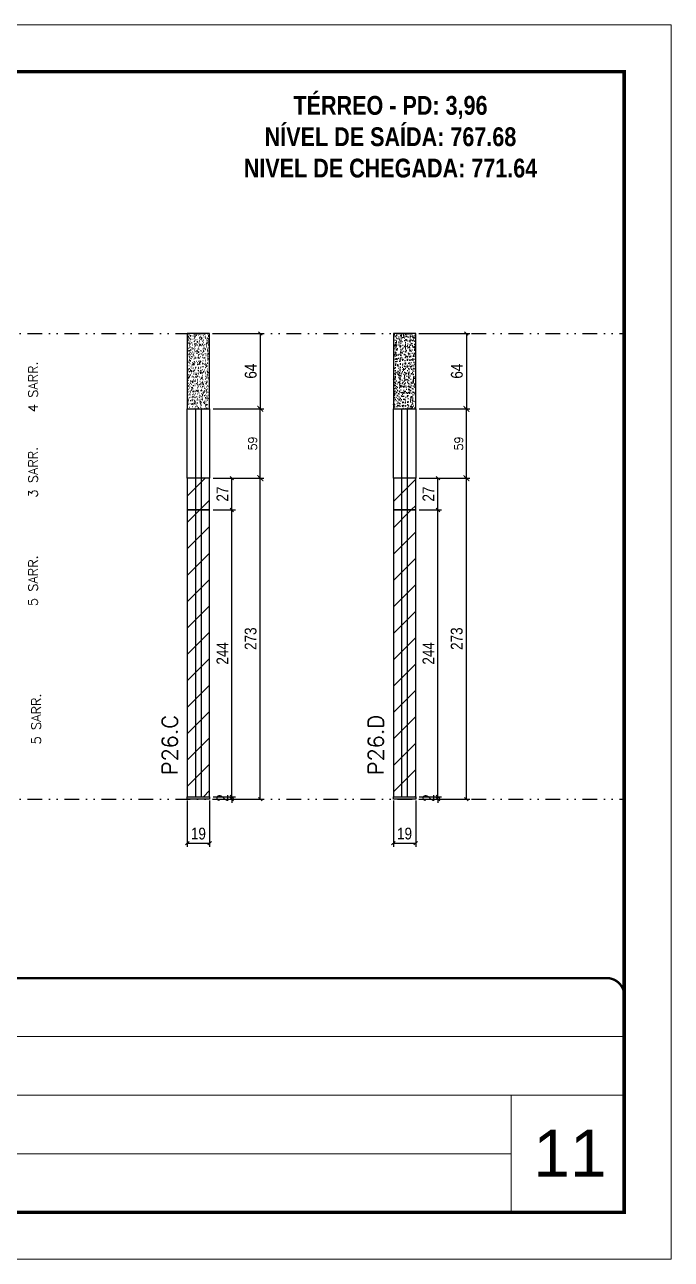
# Model space of a CAD drawing. Extents: x 2949 to 9230, y 1140 to 12527.
# Drawn here: x 7068 to 7618, y 9180 to 10230 of the extents above; entities that cross this region are included whole.
import ezdxf

# ---------------------------------------------------------------- set-up
doc = ezdxf.new("R2010")
doc.units = 0
for name, pattern in [('CONTINUO', [0]), ('DASHED', [0.75, 0.5, -0.25]), ('DIVIDE2', [0.625, 0.25, -0.125, 0, -0.125, 0, -0.125])]:
    doc.linetypes.add(name, pattern=pattern)
for name, color, linetype, lineweight in [('CARIMBO', 255, 'Continuous', 9), ('Folhas', 255, 'Continuous', 9), ('Hachura', 251, 'Continuous', 9), ('SARRAFO DE PRESSAO', 251, 'DASHED', 9), ('Texto Seção', 7, 'Continuous', 15)]:
    doc.layers.add(name, color=color, linetype=linetype, lineweight=lineweight)
for name, color, linetype in [('COTA', 241, 'Continuous'), ('NOMENCLATURA', 7, 'Continuous'), ('Nível', 160, 'Continuous'), ('Painéis', 200, 'Continuous'), ('SARR_2.2x7', 40, 'Continuous')]:
    doc.layers.add(name, color=color, linetype=linetype)
doc.styles.add('ARIAL', font='arial.ttf')
doc.styles.add('COTA TECNICA', font='techl___.ttf', dxfattribs={"height": 10})
doc.styles.add('COTA TECNICA-50', font='techl___.ttf', dxfattribs={"height": 10})
doc.styles.add('REGUA-120', font='ROMANS.shx', dxfattribs={"height": 15})
doc.styles.add('ROMANC', font='techb___.ttf', dxfattribs={"height": 2.5})
doc.styles.add('ROMANS', font='romans.shx')
doc.dimstyles.new('COTA PAINEL-50', dxfattribs={"dimtxt": 10, "dimasz": 3, "dimexe": 3, "dimexo": 3, "dimgap": 3, "dimtad": 1, "dimdec": 1, "dimzin": 12, "dimdsep": 46, "dimtxsty": 'COTA TECNICA-50', "dimblk1": 'OBLIQUE', "dimblk2": 'OBLIQUE', "dimsah": 1, "dimcen": 0.9, "dimclrd": 4, "dimclre": 4, "dimclrt": 240, "dimadec": 1, "dimazin": 3, "dimtfac": 1, "dimtdec": 1, "dimtmove": 0, "dimatfit": 3, "dimfxl": 1, "dimtolj": 1, "dimtzin": 12, "dimarcsym": 0})
doc.dimstyles.new('Cota Paínel', dxfattribs={"dimtxt": 7, "dimasz": 5, "dimexe": 3, "dimexo": 3, "dimgap": 3, "dimtad": 1, "dimdec": 1, "dimzin": 12, "dimdsep": 46, "dimtxsty": 'ROMANS', "dimblk": 'ARCHTICK', "dimcen": 0, "dimclrd": 4, "dimclre": 4, "dimclrt": 1, "dimadec": 1, "dimazin": 3, "dimtfac": 1, "dimtdec": 1, "dimtmove": 0, "dimatfit": 3, "dimldrblk": 'OBLIQUE', "dimfxl": 1, "dimtolj": 1, "dimtzin": 12, "dimarcsym": 0})
doc.dimstyles.new('PAINEL', dxfattribs={"dimtxt": 10, "dimasz": 3, "dimexe": 3, "dimexo": 3, "dimgap": 3, "dimtad": 1, "dimdec": 1, "dimzin": 12, "dimdsep": 46, "dimtxsty": 'COTA TECNICA', "dimblk1": 'OBLIQUE', "dimblk2": 'OBLIQUE', "dimsah": 1, "dimcen": 0.9, "dimclrd": 4, "dimclre": 4, "dimclrt": 240, "dimadec": 1, "dimazin": 3, "dimtfac": 1, "dimtdec": 1, "dimtmove": 0, "dimatfit": 3, "dimfxl": 1, "dimtolj": 1, "dimtzin": 12, "dimarcsym": 0})
pattern_1 = [(45, (-126071.967, -22713.47), (-11.2253202, 11.2253202), [])]

# ---------------------------------------------------------------- blocks, each defined once
blk = doc.blocks.new('9999999999')
at = {"color": 30, "linetype": 'CONTINUO'}
for p, q in [((98564.6, 34379.6), (99584, 34379.6)), ((98564.6, 34329.8), (99488, 34329.8)), ((99584, 34329.8), (99488, 34329.8)), ((99488, 34329.8), (99488, 34230.2)), ((98564.6, 34280), (99488, 34280))]:
    blk.add_line(p, q, dxfattribs=at)
at = {"color": 30, "linetype": 'CONTINUO', "const_width": 2}
blk.add_lwpolyline([(99584, 34230.2), (99584, 34414.4, 0.414214), (99569, 34429.4), (98229, 34429.4, 0.414214), (98214, 34414.4), (98214, 34245.2, 0.414214), (98229, 34230.2), (99584, 34230.2)], format="xyb", dxfattribs=at)
at = {"layer": 'Folhas'}
blk.add_lwpolyline([(98139, 34190.2), (99624, 34190.2), (99624, 35240.2), (98139, 35240.2)], close=True, dxfattribs=at)
at = {"layer": 'Folhas', "color": 30, "const_width": 3}
blk.add_lwpolyline([(98214, 34230.2), (99584, 34230.2), (99584, 35200.2), (98214, 35200.2)], close=True, dxfattribs=at)
blk = doc.blocks.new('_Oblique')
at = {"color": 0, "linetype": 'ByBlock', "lineweight": -2}
blk.add_line((-0.5, -0.5), (0.5, 0.5), dxfattribs=at)
blk = doc.blocks.new('*D601')
at = {"layer": 'COTA', "color": 4, "lineweight": -2, "transparency": 16777216}
for p, q in [((7206.1, 9569.9), (7206.1, 9530.5)), ((7225.1, 9569.9), (7225.1, 9530.5)), ((7206.1, 9533.5), (7225.1, 9533.5))]:
    blk.add_line(p, q, dxfattribs=at)
at = {"layer": 'Defpoints', "color": 0, "transparency": 16777216}
for p in [(7206.1, 9572.9), (7225.1, 9572.9), (7225.1, 9533.5)]:
    blk.add_point(p, dxfattribs=at)
at = {"layer": 'COTA', "color": 4, "lineweight": -2, "transparency": 16777216, "xscale": 3, "yscale": 3, "zscale": 3, "rotation": 180}
blk.add_blockref('_Oblique', (7206.1, 9533.5), dxfattribs=at)
at = {"layer": 'COTA', "color": 4, "lineweight": -2, "transparency": 16777216, "xscale": 3, "yscale": 3, "zscale": 3}
blk.add_blockref('_Oblique', (7225.1, 9533.5), dxfattribs=at)
at = {"layer": 'COTA', "color": 240, "transparency": 16777216, "insert": (7215.6, 9541.6), "char_height": 10, "attachment_point": 5, "style": 'COTA TECNICA'}
blk.add_mtext('\\A1;19', dxfattribs=at)
blk = doc.blocks.new('*D602')
at = {"layer": 'COTA', "color": 4, "lineweight": -2, "transparency": 16777216}
for p, q in [((7228.1, 9843.9), (7271.2, 9843.9)), ((7268.2, 9570.9), (7268.2, 9843.9)), ((7228.1, 9570.9), (7271.2, 9570.9))]:
    blk.add_line(p, q, dxfattribs=at)
at = {"layer": 'Defpoints', "color": 0, "transparency": 16777216}
for p in [(7225.1, 9843.9), (7268.2, 9843.9), (7225.1, 9570.9)]:
    blk.add_point(p, dxfattribs=at)
at = {"layer": 'COTA', "color": 4, "lineweight": -2, "transparency": 16777216, "xscale": 3, "yscale": 3, "zscale": 3}
for p, rotation in [((7268.2, 9843.9), 90), ((7268.2, 9570.9), 270)]:
    blk.add_blockref('_Oblique', p, dxfattribs=dict(at, rotation=rotation))
at = {"layer": 'COTA', "color": 240, "transparency": 16777216, "insert": (7260, 9707.4), "char_height": 10, "attachment_point": 5, "rotation": 90, "style": 'COTA TECNICA'}
blk.add_mtext('\\A1;273', dxfattribs=at)
blk = doc.blocks.new('*D603')
at = {"layer": 'COTA', "color": 4, "lineweight": -2, "transparency": 16777216}
for p, q in [((7228.1, 9572.9), (7247, 9572.9)), ((7228.1, 9570.9), (7247, 9570.9)), ((7244, 9572.9), (7244, 9575.9)), ((7244, 9570.9), (7244, 9572.9)), ((7244, 9570.9), (7244, 9567.9))]:
    blk.add_line(p, q, dxfattribs=at)
at = {"layer": 'Defpoints', "color": 0, "transparency": 16777216}
for p in [(7225.1, 9572.9), (7225.1, 9570.9), (7244, 9572.9)]:
    blk.add_point(p, dxfattribs=at)
at = {"layer": 'COTA', "color": 4, "lineweight": -2, "transparency": 16777216, "xscale": 3, "yscale": 3, "zscale": 3}
for p, rotation in [((7244, 9572.9), 270), ((7244, 9570.9), 90)]:
    blk.add_blockref('_Oblique', p, dxfattribs=dict(at, rotation=rotation))
at = {"layer": 'COTA', "color": 240, "transparency": 16777216, "insert": (7236, 9571.9), "char_height": 10, "attachment_point": 5, "rotation": 90, "style": 'COTA TECNICA-50'}
blk.add_mtext('\\A1;2', dxfattribs=at)
blk = doc.blocks.new('*D957')
at = {"layer": 'COTA', "color": 4, "linetype": 'ByBlock', "lineweight": -2, "transparency": 16777216}
for p, q in [((7228.1, 9966.9), (7271.2, 9966.9)), ((7268.2, 9966.9), (7268.2, 9902.9)), ((7228.1, 9902.9), (7271.2, 9902.9))]:
    blk.add_line(p, q, dxfattribs=at)
at = {"layer": 'Defpoints', "color": 0, "linetype": 'ByBlock', "transparency": 16777216}
for p in [(7225.1, 9966.9), (7225.1, 9902.9), (7268.2, 9902.9)]:
    blk.add_point(p, dxfattribs=at)
at = {"layer": 'COTA', "color": 4, "linetype": 'ByBlock', "lineweight": -2, "transparency": 16777216, "xscale": 3, "yscale": 3, "zscale": 3}
for p, rotation in [((7268.2, 9966.9), 90), ((7268.2, 9902.9), 270)]:
    blk.add_blockref('_Oblique', p, dxfattribs=dict(at, rotation=rotation))
at = {"layer": 'COTA', "color": 240, "linetype": 'ByBlock', "transparency": 16777216, "insert": (7260.1, 9934.9), "char_height": 10, "attachment_point": 5, "rotation": 90, "style": 'COTA TECNICA'}
blk.add_mtext('\\A1;64', dxfattribs=at)
blk = doc.blocks.new('*D958')
at = {"layer": 'COTA', "color": 4, "linetype": 'ByBlock', "lineweight": -2, "transparency": 16777216}
for p, q in [((7228.1, 9816.9), (7247, 9816.9)), ((7244, 9572.9), (7244, 9816.9)), ((7228.1, 9572.9), (7247, 9572.9))]:
    blk.add_line(p, q, dxfattribs=at)
at = {"layer": 'Defpoints', "color": 0, "linetype": 'ByBlock', "transparency": 16777216}
for p in [(7225.1, 9816.9), (7244, 9816.9), (7225.1, 9572.9)]:
    blk.add_point(p, dxfattribs=at)
at = {"layer": 'COTA', "color": 4, "linetype": 'ByBlock', "lineweight": -2, "transparency": 16777216, "xscale": 3, "yscale": 3, "zscale": 3}
for p, rotation in [((7244, 9816.9), 90), ((7244, 9572.9), 270)]:
    blk.add_blockref('_Oblique', p, dxfattribs=dict(at, rotation=rotation))
at = {"layer": 'COTA', "color": 240, "linetype": 'ByBlock', "transparency": 16777216, "insert": (7236, 9694.9), "char_height": 10, "attachment_point": 5, "rotation": 90, "style": 'COTA TECNICA'}
blk.add_mtext('\\A1;244', dxfattribs=at)
blk = doc.blocks.new('*D604')
at = {"layer": 'COTA', "color": 4, "linetype": 'ByBlock', "lineweight": -2, "transparency": 16777216}
for p, q in [((7228.1, 9843.9), (7247, 9843.9)), ((7244, 9816.9), (7244, 9843.9)), ((7228.1, 9816.9), (7247, 9816.9))]:
    blk.add_line(p, q, dxfattribs=at)
at = {"layer": 'Defpoints', "color": 0, "linetype": 'ByBlock', "transparency": 16777216}
for p in [(7225.1, 9843.9), (7244, 9843.9), (7225.1, 9816.9)]:
    blk.add_point(p, dxfattribs=at)
at = {"layer": 'COTA', "color": 4, "linetype": 'ByBlock', "lineweight": -2, "transparency": 16777216, "xscale": 3, "yscale": 3, "zscale": 3}
for p, rotation in [((7244, 9843.9), 90), ((7244, 9816.9), 270)]:
    blk.add_blockref('_Oblique', p, dxfattribs=dict(at, rotation=rotation))
at = {"layer": 'COTA', "color": 240, "linetype": 'ByBlock', "transparency": 16777216, "insert": (7236, 9830.4), "char_height": 10, "attachment_point": 5, "rotation": 90, "style": 'COTA TECNICA'}
blk.add_mtext('\\A1;27', dxfattribs=at)
blk = doc.blocks.new('*D605')
at = {"layer": 'COTA', "color": 4, "lineweight": -2, "transparency": 16777216}
for p, q in [((7381.3, 9569.9), (7381.3, 9530.5)), ((7400.3, 9569.9), (7400.3, 9530.5)), ((7381.3, 9533.5), (7400.3, 9533.5))]:
    blk.add_line(p, q, dxfattribs=at)
at = {"layer": 'Defpoints', "color": 0, "transparency": 16777216}
for p in [(7381.3, 9572.9), (7400.3, 9572.9), (7400.3, 9533.5)]:
    blk.add_point(p, dxfattribs=at)
at = {"layer": 'COTA', "color": 4, "lineweight": -2, "transparency": 16777216, "xscale": 3, "yscale": 3, "zscale": 3, "rotation": 180}
blk.add_blockref('_Oblique', (7381.3, 9533.5), dxfattribs=at)
at = {"layer": 'COTA', "color": 4, "lineweight": -2, "transparency": 16777216, "xscale": 3, "yscale": 3, "zscale": 3}
blk.add_blockref('_Oblique', (7400.3, 9533.5), dxfattribs=at)
at = {"layer": 'COTA', "color": 240, "transparency": 16777216, "insert": (7390.8, 9541.6), "char_height": 10, "attachment_point": 5, "style": 'COTA TECNICA'}
blk.add_mtext('\\A1;19', dxfattribs=at)
blk = doc.blocks.new('*D606')
at = {"layer": 'COTA', "color": 4, "lineweight": -2, "transparency": 16777216}
for p, q in [((7403.3, 9843.9), (7446.4, 9843.9)), ((7443.4, 9570.9), (7443.4, 9843.9)), ((7403.3, 9570.9), (7446.4, 9570.9))]:
    blk.add_line(p, q, dxfattribs=at)
at = {"layer": 'Defpoints', "color": 0, "transparency": 16777216}
for p in [(7400.3, 9843.9), (7443.4, 9843.9), (7400.3, 9570.9)]:
    blk.add_point(p, dxfattribs=at)
at = {"layer": 'COTA', "color": 4, "lineweight": -2, "transparency": 16777216, "xscale": 3, "yscale": 3, "zscale": 3}
for p, rotation in [((7443.4, 9843.9), 90), ((7443.4, 9570.9), 270)]:
    blk.add_blockref('_Oblique', p, dxfattribs=dict(at, rotation=rotation))
at = {"layer": 'COTA', "color": 240, "transparency": 16777216, "insert": (7435.2, 9707.4), "char_height": 10, "attachment_point": 5, "rotation": 90, "style": 'COTA TECNICA'}
blk.add_mtext('\\A1;273', dxfattribs=at)
blk = doc.blocks.new('*D607')
at = {"layer": 'COTA', "color": 4, "lineweight": -2, "transparency": 16777216}
for p, q in [((7403.3, 9572.9), (7422.2, 9572.9)), ((7403.3, 9570.9), (7422.2, 9570.9)), ((7419.2, 9572.9), (7419.2, 9575.9)), ((7419.2, 9570.9), (7419.2, 9572.9)), ((7419.2, 9570.9), (7419.2, 9567.9))]:
    blk.add_line(p, q, dxfattribs=at)
at = {"layer": 'Defpoints', "color": 0, "transparency": 16777216}
for p in [(7400.3, 9572.9), (7400.3, 9570.9), (7419.2, 9572.9)]:
    blk.add_point(p, dxfattribs=at)
at = {"layer": 'COTA', "color": 4, "lineweight": -2, "transparency": 16777216, "xscale": 3, "yscale": 3, "zscale": 3}
for p, rotation in [((7419.2, 9572.9), 270), ((7419.2, 9570.9), 90)]:
    blk.add_blockref('_Oblique', p, dxfattribs=dict(at, rotation=rotation))
at = {"layer": 'COTA', "color": 240, "transparency": 16777216, "insert": (7411.2, 9571.9), "char_height": 10, "attachment_point": 5, "rotation": 90, "style": 'COTA TECNICA-50'}
blk.add_mtext('\\A1;2', dxfattribs=at)
blk = doc.blocks.new('*D959')
at = {"layer": 'COTA', "color": 4, "linetype": 'ByBlock', "lineweight": -2, "transparency": 16777216}
for p, q in [((7403.3, 9966.9), (7446.4, 9966.9)), ((7443.4, 9966.9), (7443.4, 9902.9)), ((7403.3, 9902.9), (7446.4, 9902.9))]:
    blk.add_line(p, q, dxfattribs=at)
at = {"layer": 'Defpoints', "color": 0, "linetype": 'ByBlock', "transparency": 16777216}
for p in [(7400.3, 9966.9), (7400.3, 9902.9), (7443.4, 9902.9)]:
    blk.add_point(p, dxfattribs=at)
at = {"layer": 'COTA', "color": 4, "linetype": 'ByBlock', "lineweight": -2, "transparency": 16777216, "xscale": 3, "yscale": 3, "zscale": 3}
for p, rotation in [((7443.4, 9966.9), 90), ((7443.4, 9902.9), 270)]:
    blk.add_blockref('_Oblique', p, dxfattribs=dict(at, rotation=rotation))
at = {"layer": 'COTA', "color": 240, "linetype": 'ByBlock', "transparency": 16777216, "insert": (7435.3, 9934.9), "char_height": 10, "attachment_point": 5, "rotation": 90, "style": 'COTA TECNICA'}
blk.add_mtext('\\A1;64', dxfattribs=at)
blk = doc.blocks.new('*D960')
at = {"layer": 'COTA', "color": 4, "linetype": 'ByBlock', "lineweight": -2, "transparency": 16777216}
for p, q in [((7403.3, 9816.9), (7422.2, 9816.9)), ((7419.2, 9572.9), (7419.2, 9816.9)), ((7403.3, 9572.9), (7422.2, 9572.9))]:
    blk.add_line(p, q, dxfattribs=at)
at = {"layer": 'Defpoints', "color": 0, "linetype": 'ByBlock', "transparency": 16777216}
for p in [(7400.3, 9816.9), (7419.2, 9816.9), (7400.3, 9572.9)]:
    blk.add_point(p, dxfattribs=at)
at = {"layer": 'COTA', "color": 4, "linetype": 'ByBlock', "lineweight": -2, "transparency": 16777216, "xscale": 3, "yscale": 3, "zscale": 3}
for p, rotation in [((7419.2, 9816.9), 90), ((7419.2, 9572.9), 270)]:
    blk.add_blockref('_Oblique', p, dxfattribs=dict(at, rotation=rotation))
at = {"layer": 'COTA', "color": 240, "linetype": 'ByBlock', "transparency": 16777216, "insert": (7411.1, 9694.9), "char_height": 10, "attachment_point": 5, "rotation": 90, "style": 'COTA TECNICA'}
blk.add_mtext('\\A1;244', dxfattribs=at)
blk = doc.blocks.new('*D608')
at = {"layer": 'COTA', "color": 4, "linetype": 'ByBlock', "lineweight": -2, "transparency": 16777216}
for p, q in [((7403.3, 9843.9), (7422.2, 9843.9)), ((7419.2, 9816.9), (7419.2, 9843.9)), ((7403.3, 9816.9), (7422.2, 9816.9))]:
    blk.add_line(p, q, dxfattribs=at)
at = {"layer": 'Defpoints', "color": 0, "linetype": 'ByBlock', "transparency": 16777216}
for p in [(7400.3, 9843.9), (7419.2, 9843.9), (7400.3, 9816.9)]:
    blk.add_point(p, dxfattribs=at)
at = {"layer": 'COTA', "color": 4, "linetype": 'ByBlock', "lineweight": -2, "transparency": 16777216, "xscale": 3, "yscale": 3, "zscale": 3}
for p, rotation in [((7419.2, 9843.9), 90), ((7419.2, 9816.9), 270)]:
    blk.add_blockref('_Oblique', p, dxfattribs=dict(at, rotation=rotation))
at = {"layer": 'COTA', "color": 240, "linetype": 'ByBlock', "transparency": 16777216, "insert": (7411.1, 9830.4), "char_height": 10, "attachment_point": 5, "rotation": 90, "style": 'COTA TECNICA'}
blk.add_mtext('\\A1;27', dxfattribs=at)
blk = doc.blocks.new('_ArchTick')
at = {"color": 0, "linetype": 'ByBlock', "const_width": 0.15}
blk.add_lwpolyline([(-0.5, -0.5), (0.5, 0.5)], dxfattribs=at)
blk = doc.blocks.new('*D1042')
at = {"layer": 'COTA', "color": 4, "lineweight": -2, "transparency": 16777216}
for p, q in [((7228.1, 9902.9), (7271.2, 9902.9)), ((7268.2, 9843.9), (7268.2, 9902.9)), ((7228.1, 9843.9), (7271.2, 9843.9))]:
    blk.add_line(p, q, dxfattribs=at)
at = {"layer": 'Defpoints', "color": 0, "transparency": 16777216}
for p in [(7225.1, 9902.9), (7268.2, 9902.9), (7225.1, 9843.9)]:
    blk.add_point(p, dxfattribs=at)
at = {"layer": 'COTA', "color": 4, "lineweight": -2, "transparency": 16777216, "xscale": 5, "yscale": 5, "zscale": 5}
for p, rotation in [((7268.2, 9902.9), 90), ((7268.2, 9843.9), 270)]:
    blk.add_blockref('_ArchTick', p, dxfattribs=dict(at, rotation=rotation))
at = {"layer": 'COTA', "color": 1, "transparency": 16777216, "insert": (7261.7, 9873.4), "char_height": 7, "attachment_point": 5, "rotation": 90, "style": 'ROMANS'}
blk.add_mtext('\\A1;59', dxfattribs=at)
blk = doc.blocks.new('*D1043')
at = {"layer": 'COTA', "color": 4, "lineweight": -2, "transparency": 16777216}
for p, q in [((7403.3, 9902.9), (7446.4, 9902.9)), ((7443.4, 9843.9), (7443.4, 9902.9)), ((7403.3, 9843.9), (7446.4, 9843.9))]:
    blk.add_line(p, q, dxfattribs=at)
at = {"layer": 'Defpoints', "color": 0, "transparency": 16777216}
for p in [(7400.3, 9902.9), (7443.4, 9902.9), (7400.3, 9843.9)]:
    blk.add_point(p, dxfattribs=at)
at = {"layer": 'COTA', "color": 4, "lineweight": -2, "transparency": 16777216, "xscale": 5, "yscale": 5, "zscale": 5}
for p, rotation in [((7443.4, 9902.9), 90), ((7443.4, 9843.9), 270)]:
    blk.add_blockref('_ArchTick', p, dxfattribs=dict(at, rotation=rotation))
at = {"layer": 'COTA', "color": 1, "transparency": 16777216, "insert": (7436.9, 9873.4), "char_height": 7, "attachment_point": 5, "rotation": 90, "style": 'ROMANS'}
blk.add_mtext('\\A1;59', dxfattribs=at)

msp = doc.modelspace()

# ---------------------------------------------------------------- hatches: boundary and pattern name
at = {"layer": 'COTA', "linetype": 'ByBlock'}
h = msp.add_hatch(dxfattribs=at)
h.set_pattern_fill('AR-CONC', color=256, scale=0.03)
h.set_pattern_definition([(50, (-124520.9743, -19248.545), (5.46554007, -0.47817257), [0.5715, -6.2865]), (355, (-124520.9743, -19248.545), (-1.05730264, 5.73170536), [0.4572, -5.02921753]), (100.4514447, (-124520.519, -19248.585), (4.40823741, 5.25353256), [0.48570026, -5.34270734]), (46.1842, (-124520.974, -19247.021), (8.13237123, -1.26126984), [0.85725, -9.42975]), (96.6355576, (-124520.2966, -19247.126), (7.122124, 7.42278374), [0.7285507, -8.01406824]), (351.184151, (-124520.974, -19247.021), (7.122124, 7.42278374), [0.685799, -7.54379196]), (21, (-124520.2123, -19247.402), (4.54843174, -3.06795595), [0.5715, -6.2865]), (326, (-124520.2123, -19247.402), (1.85406085, 5.52563898), [0.4572, -5.0292]), (71.451445, (-124519.833, -19247.658), (6.40249258, 2.45768307), [0.48570026, -5.34269813]), (37.5, (-124520.9743, -19248.5452), (0.092658098, 2.536651166), [0, -4.96824, 0, -5.1054, 0, -5.04825]), (7.5, (-124520.9743, -19248.5452), (2.004589875, 3.005417245), [0, -2.91084, 0, -4.85394, 0, -1.92405]), (327.5, (-124522.6736, -19248.5452), (4.067717855, -0.17186232), [0, -1.905, 0, -5.9436, 0, -7.8867]), (317.5, (-124523.4356, -19248.5452), (4.44387544, 0.76279473), [0, -2.4765, 0, -3.94716, 0, -5.6007])])
h.paths.add_polyline_path([(7206.13, 9902.87), (7225.13, 9902.87), (7225.13, 9966.87), (7206.13, 9966.87)])
h = msp.add_hatch(dxfattribs=at)
h.set_pattern_fill('AR-CONC', color=256, scale=0.03)
h.set_pattern_definition([(50, (-124368.8017, -19248.545), (5.46554007, -0.47817257), [0.5715, -6.2865]), (355, (-124368.8017, -19248.545), (-1.05730264, 5.73170536), [0.4572, -5.02921753]), (100.4514447, (-124368.346, -19248.585), (4.40823741, 5.25353256), [0.48570026, -5.34270734]), (46.1842, (-124368.8017, -19247.021), (8.13237123, -1.26126984), [0.85725, -9.42975]), (96.6355576, (-124368.124, -19247.126), (7.122124, 7.42278374), [0.7285507, -8.01406824]), (351.184151, (-124368.802, -19247.021), (7.122124, 7.42278374), [0.685799, -7.54379196]), (21, (-124368.0397, -19247.402), (4.54843174, -3.06795595), [0.5715, -6.2865]), (326, (-124368.0397, -19247.402), (1.85406085, 5.52563898), [0.4572, -5.0292]), (71.451445, (-124367.6606, -19247.658), (6.40249258, 2.45768307), [0.48570026, -5.34269813]), (37.5, (-124368.8017, -19248.5452), (0.092658098, 2.536651166), [0, -4.96824, 0, -5.1054, 0, -5.04825]), (7.5, (-124368.8017, -19248.5452), (2.004589875, 3.005417245), [0, -2.91084, 0, -4.85394, 0, -1.92405]), (327.5, (-124370.501, -19248.5452), (4.067717855, -0.17186232), [0, -1.905, 0, -5.9436, 0, -7.8867]), (317.5, (-124371.263, -19248.5452), (4.44387544, 0.76279473), [0, -2.4765, 0, -3.94716, 0, -5.6007])])
h.paths.add_polyline_path([(7381.3, 9902.87), (7400.3, 9902.87), (7400.3, 9966.87), (7381.3, 9966.87)])
at = {"layer": 'Hachura', "linetype": 'ByBlock'}
h = msp.add_hatch(dxfattribs=at)
h.set_pattern_fill('ANSI31', color=256, scale=5)
h.set_pattern_definition(pattern_1)
h.paths.add_polyline_path([(7225.13, 9843.87), (7206.13, 9843.87), (7206.13, 9816.87), (7225.13, 9816.87)])
h = msp.add_hatch(dxfattribs=at)
h.set_pattern_fill('ANSI31', color=256, scale=5)
h.set_pattern_definition(pattern_1)
h.paths.add_polyline_path([(7400.3, 9843.87), (7381.3, 9843.87), (7381.3, 9816.87), (7400.3, 9816.87)])
h = msp.add_hatch(dxfattribs=at)
h.set_pattern_fill('ANSI31', color=256, scale=5)
h.set_pattern_definition(pattern_1)
h.paths.add_polyline_path([(7225.13, 9816.87), (7206.13, 9816.87), (7206.13, 9572.87), (7225.13, 9572.87)])
h = msp.add_hatch(dxfattribs=at)
h.set_pattern_fill('ANSI31', color=256, scale=5)
h.set_pattern_definition(pattern_1)
h.paths.add_polyline_path([(7400.3, 9816.87), (7381.3, 9816.87), (7381.3, 9572.87), (7400.3, 9572.87)])

# ---------------------------------------------------------------- linework, layer by layer
at = {"layer": 'COTA', "linetype": 'ByBlock'}
for points in [[(7206.13, 9902.87), (7225.13, 9902.87), (7225.13, 9966.87), (7206.13, 9966.87)], [(7381.3, 9902.87), (7400.3, 9902.87), (7400.3, 9966.87), (7381.3, 9966.87)]]:
    msp.add_lwpolyline(points, close=True, dxfattribs=at)
at = {"layer": 'Nível', "color": 4, "linetype": 'DIVIDE2', "ltscale": 50}
for p, q in [((6567.19, 9966.87), (7577.53, 9966.87)), ((6567.19, 9570.87), (7577.53, 9570.87))]:
    msp.add_line(p, q, dxfattribs=at)
at = {"layer": 'Painéis'}
for p, q in [((7225.13, 9843.87), (7206.13, 9843.87)), ((7206.13, 9843.87), (7206.13, 9816.87)), ((7225.13, 9816.87), (7225.13, 9843.87)), ((7400.3, 9843.87), (7381.3, 9843.87)), ((7381.3, 9843.87), (7381.3, 9816.87)), ((7400.3, 9816.87), (7400.3, 9843.87)), ((7225.13, 9816.87), (7206.13, 9816.87)), ((7206.13, 9816.87), (7206.13, 9572.87)), ((7206.13, 9816.87), (7225.13, 9816.87)), ((7225.13, 9572.87), (7225.13, 9816.87)), ((7400.3, 9816.87), (7381.3, 9816.87)), ((7381.3, 9816.87), (7381.3, 9572.87)), ((7381.3, 9816.87), (7400.3, 9816.87)), ((7400.3, 9572.87), (7400.3, 9816.87)), ((7206.13, 9572.87), (7225.13, 9572.87)), ((7381.3, 9572.87), (7400.3, 9572.87))]:
    msp.add_line(p, q, dxfattribs=at)
for points in [[(7206.13, 9902.87), (7225.13, 9902.87), (7225.13, 9843.87), (7206.13, 9843.87)], [(7381.3, 9902.87), (7400.3, 9902.87), (7400.3, 9843.87), (7381.3, 9843.87)], [(7206.13, 9572.87), (7225.13, 9572.87), (7225.13, 9570.87), (7206.13, 9570.87)], [(7381.3, 9572.87), (7400.3, 9572.87), (7400.3, 9570.87), (7381.3, 9570.87)]]:
    msp.add_lwpolyline(points, close=True, dxfattribs=at)
at = {"layer": 'SARR_2.2x7'}
for p, q in [((7213.13, 9902.87), (7213.13, 9843.87)), ((7218.13, 9844.03), (7218.13, 9902.87)), ((7388.3, 9902.87), (7388.3, 9843.87)), ((7393.3, 9844.03), (7393.3, 9902.87)), ((7213.13, 9843.87), (7213.13, 9572.87)), ((7218.13, 9572.87), (7218.13, 9843.87)), ((7388.3, 9843.87), (7388.3, 9572.87)), ((7393.3, 9572.87), (7393.3, 9843.87))]:
    msp.add_line(p, q, dxfattribs=at)

# ---------------------------------------------------------------- block references
at = {"layer": 'SARRAFO DE PRESSAO', "color": 6, "linetype": 'ByBlock'}
msp.add_blockref('9999999999', (-92006.44, -25010.62), dxfattribs=at)

# ---------------------------------------------------------------- texts
at = {"layer": 'CARIMBO', "style": 'ARIAL'}
msp.add_text('11', height=40, dxfattribs=at).set_placement((7500.39, 9249.73))
at = {"layer": 'NOMENCLATURA', "color": 2, "insert": (7378.86, 10195.65), "char_height": 16, "attachment_point": 2, "style": 'ROMANC'}
msp.add_mtext_dynamic_manual_height_columns('\\PTÉRREO - PD: 3,96\\PNÍVEL DE SAÍDA: 767.68\\PNIVEL DE CHEGADA: 771.64', width=300.2766, gutter_width=1, heights=[0], dxfattribs=at)
at = {"layer": 'Texto Seção', "linetype": 'Continuous', "style": 'ROMANS'}
for s, p in [('4 SARR.', (7079.05, 9900)), ('3 SARR.', (7079.05, 9827.4)), ('5 SARR.', (7079.05, 9735.09)), ('5 SARR.', (7081.76, 9617.49))]:
    msp.add_text(s, height=8, rotation=90, dxfattribs=at).set_placement(p)
at = {"layer": 'Texto Seção', "char_height": 13, "width": 285.3299, "attachment_point": 7, "rotation": 90, "style": 'REGUA-120'}
for s, insert in [('P26.C', (7197.8, 9591.34)), ('P26.D', (7372.97, 9591.34))]:
    msp.add_mtext(s, dxfattribs=dict(at, insert=insert))

# ---------------------------------------------------------------- dimensions: what is measured, and where the dimension line sits
at = {"layer": 'COTA', "linetype": 'ByBlock'}
for base, p1, p2, picture, middle in [((7268.21, 9902.87), (7225.13, 9966.87), (7225.13, 9902.87), '*D957', (7260.11, 9934.87)), ((7443.38, 9902.87), (7400.3, 9966.87), (7400.3, 9902.87), '*D959', (7435.28, 9934.87)), ((7244.03, 9816.87), (7225.13, 9572.87), (7225.13, 9816.87), '*D958', (7235.96, 9694.87)), ((7419.21, 9816.87), (7400.3, 9572.87), (7400.3, 9816.87), '*D960', (7411.13, 9694.87))]:
    dim = msp.add_linear_dim(base=base, p1=p1, p2=p2, angle=90, dimstyle='PAINEL', dxfattribs=at)
    dim.commit()
    dim.dimension.update_dxf_attribs({"geometry": picture, "text_midpoint": middle})
at = {"layer": 'COTA'}
for base, p1, p2, picture, middle in [((7268.21, 9902.87), (7225.13, 9843.87), (7225.13, 9902.87), '*D1042', (7261.71, 9873.37)), ((7443.38, 9902.87), (7400.3, 9843.87), (7400.3, 9902.87), '*D1043', (7436.88, 9873.37))]:
    dim = msp.add_linear_dim(base=base, p1=p1, p2=p2, angle=90, dimstyle='Cota Paínel', dxfattribs=at)
    dim.commit()
    dim.dimension.update_dxf_attribs({"geometry": picture, "text_midpoint": middle})
for base, p1, p2, picture, middle in [((7268.21, 9843.87), (7225.13, 9570.87), (7225.13, 9843.87), '*D602', (7259.99, 9707.37)), ((7443.38, 9843.87), (7400.3, 9570.87), (7400.3, 9843.87), '*D606', (7435.16, 9707.37))]:
    dim = msp.add_linear_dim(base=base, p1=p1, p2=p2, angle=90, dimstyle='PAINEL', override={"dimarcsym": 2}, dxfattribs=at)
    dim.commit()
    dim.dimension.update_dxf_attribs({"geometry": picture, "text_midpoint": middle})
at = {"layer": 'COTA', "linetype": 'ByBlock'}
for base, p1, p2, picture, middle in [((7244.03, 9843.87), (7225.13, 9816.87), (7225.13, 9843.87), '*D604', (7235.96, 9830.37)), ((7419.21, 9843.87), (7400.3, 9816.87), (7400.3, 9843.87), '*D608', (7411.13, 9830.37))]:
    dim = msp.add_linear_dim(base=base, p1=p1, p2=p2, angle=90, dimstyle='PAINEL', override={"dimtmove": 1}, dxfattribs=at)
    dim.commit()
    dim.dimension.update_dxf_attribs({"geometry": picture, "text_midpoint": middle})
at = {"layer": 'COTA'}
for base, p1, p2, picture, middle in [((7225.13, 9533.52), (7206.13, 9572.87), (7225.13, 9572.87), '*D601', (7215.63, 9541.61)), ((7400.3, 9533.52), (7381.3, 9572.87), (7400.3, 9572.87), '*D605', (7390.8, 9541.61))]:
    dim = msp.add_linear_dim(base=base, p1=p1, p2=p2, dimstyle='PAINEL', override={"dimarcsym": 2}, dxfattribs=at)
    dim.commit()
    dim.dimension.update_dxf_attribs({"geometry": picture, "text_midpoint": middle})
for base, p1, p2, picture, middle in [((7244.03, 9572.87), (7225.13, 9570.87), (7225.13, 9572.87), '*D603', (7244.03, 9571.87)), ((7419.21, 9572.87), (7400.3, 9570.87), (7400.3, 9572.87), '*D607', (7419.21, 9571.87))]:
    dim = msp.add_linear_dim(base=base, p1=p1, p2=p2, angle=90, dimstyle='COTA PAINEL-50', dxfattribs=at)
    dim.commit()
    dim.dimension.update_dxf_attribs({"geometry": picture, "text_midpoint": middle, "dimtype": 160})

doc.saveas('drawing.dxf')
